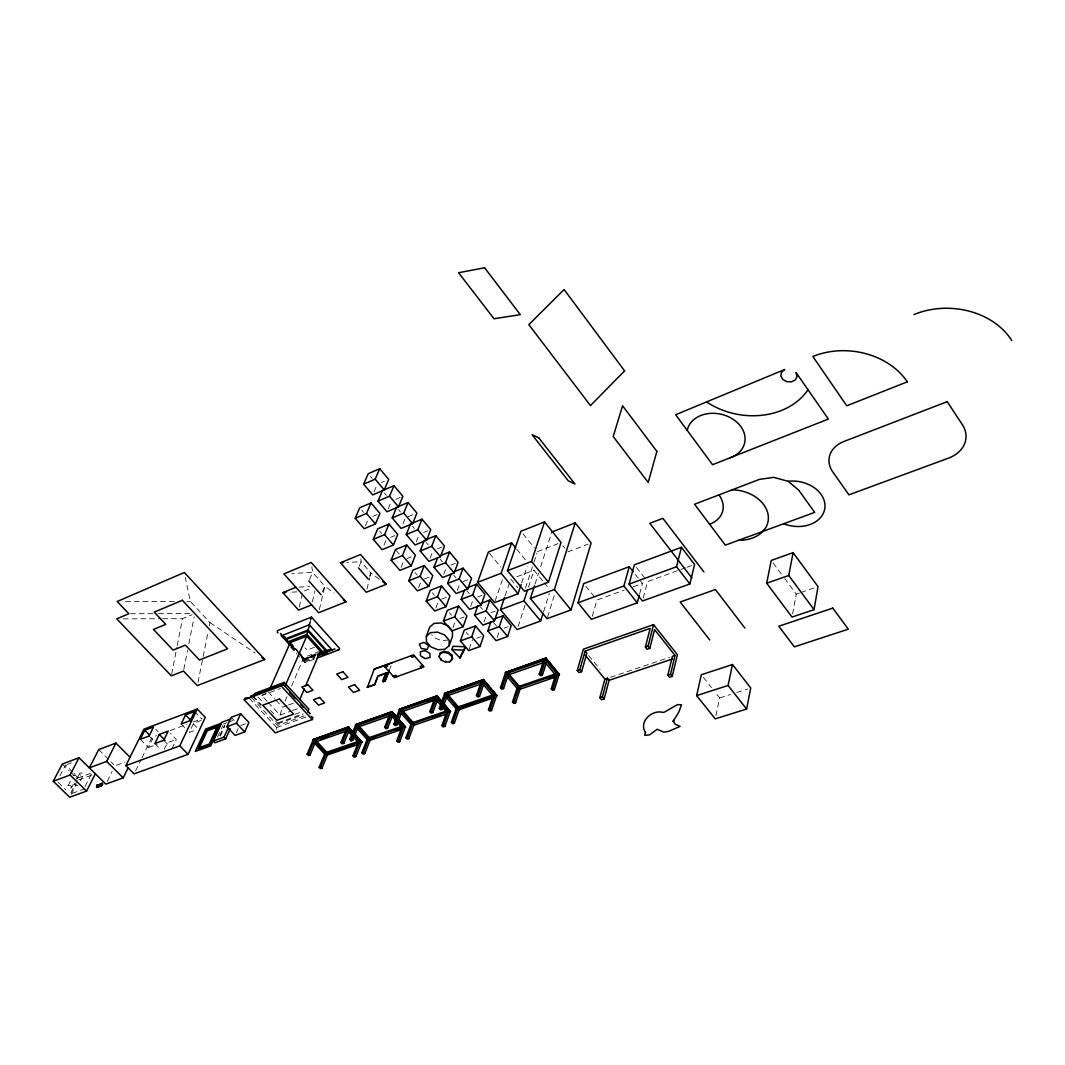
<?xml version="1.0" encoding="UTF-8"?>
<svg xmlns="http://www.w3.org/2000/svg" width="1065" height="1065" viewBox="0 0 1065 1065"><rect width="100%" height="100%" fill="white"/><g stroke="black" fill="none" stroke-linecap="round" stroke-linejoin="round"><path stroke-width="0.75" stroke-dasharray="5 3.75" d="M315.932 654.882L304.111 659.781L314.841 655.694M304.856 662.244L314.787 657.917M304.084 658.995L298.666 652.432M304.697 659.501L291.664 644.405M305.083 660.553L304.483 661.112L301.182 657.491M276.647 728.433L276.461 729.472M792.6 614.012L796.247 594.11L784.705 578.561M171.651 674.265L176.923 647.267M177.229 645.67L182.501 618.672L192.086 614.691M183.779 669.472L187.573 650.302M188.825 643.912L194.189 616.755M197.97 682.359L202.829 658.13M203.162 656.519L208.021 632.29M209.326 625.834L209.965 622.599L190.236 601.392L185.323 577.297M715.893 715.64L719.66 697.921L715.587 692.769M299.305 607.05L302.873 591.568L311.619 588.013M312.378 601.805L314.907 590.902M319.34 609.593L324.825 586.216L312.617 572.424L311.845 566.753M367.012 589.052L369.715 577.842M370.101 576.245L370.873 573.037L361.075 561.748L360.862 558.845M643.233 597.998L647.573 581.596L679.417 570.001M639.652 593.911L642.421 583.474L634.301 573.143M592.26 616.329L596.959 600.034L624.236 590.103M268.194 702.421L280.042 715.094L282.465 707.213L287.031 705.536M547.543 617.114L554.798 593.817M543.536 611.776L549.34 593.312M535.003 584.232L538.584 573.156M540.634 566.82L551.896 532.021M518.122 626.5L525.112 605.027M528.466 587.081L533.964 570.241L543.163 581.49M525.431 588.186L533.432 563.811M533.924 562.28L536.933 553.134M521.624 583.061L527.188 566.234M497.142 637.562L499.219 631.359M505.09 595.894L509.722 582.156M495.092 601.086L502.387 579.746M483.989 622.013L486.652 614.279M469.252 649.064L472.461 639.799M470.717 606.304L473.446 598.597M452.931 627.844L455.141 621.694M457.298 590.436L460.093 582.768M435.865 607.915L438.713 600.261M443.759 574.421L446.621 566.766M304.097 659.395L315.746 655.135M389.91 668.807L391.068 665.771M418.585 587.747L421.514 580.119M430.087 558.246L432.43 552.149M416.269 541.912L418.678 535.828M401.092 567.326L404.114 559.737M402.943 523.9L405.406 517.843M369.608 576.112L370.873 573.037L379.886 579.6M383.999 545.134L385.863 540.607M388.232 508.737L391.387 501.216M359.131 566.34L361.075 561.748L346.804 562.453M365.428 525.697L367.997 519.693M285.061 701.183L287.004 696.656M291.544 686.1L303.858 657.464L318.808 651.753M249.263 698.294L276.754 727.528L278.098 723.707L302.979 714.721M374.001 491.91L376.584 485.906M322.336 591.927L324.825 586.216L334.077 593.059M309.462 579.533L312.617 572.424L291.89 573.476M236.35 732.707L238.161 728.66M217.566 736.98L222.825 725.465M219.723 735.675L224.502 725.185M220.375 735.968L225.008 725.771M171.958 748.628L176.324 739.443L170.507 733.492M164.25 749.294L167.391 742.744L176.324 739.443M135.548 770.954L141.259 759.265M141.965 757.801L151.949 737.366L156.515 735.649M140.314 739.323L148.421 747.524L152.814 738.498M107.246 781.297L112.171 771.446M85.067 786.476L92.016 772.804M77.199 780.485L70.197 794.104L83.682 789.205M71.169 794.344L76.334 784.266M80.301 780.898L83.243 775.16A1.997 1.185 25.5 0 0 80.98 772.937A1.997 1.185 25.5 0 0 80.088 774.801A1.997 1.185 25.5 0 0 83.243 775.16M71.675 787.554A2.01 1.185 25.5 0 0 69.411 785.331A2.01 1.185 25.5 0 0 68.519 787.181A2.01 1.185 25.5 0 0 71.675 787.554L75.362 780.392M76.68 779.167L79.622 773.43M68.053 785.824L72.5 777.237M59.906 775.879L65.591 765.003L72.686 771.965M267.115 701.263L261.724 695.512L265.757 693.501M381.536 482.538L384.412 481.3M395.701 499.379L402.876 496.317M372.87 516.392L377.09 514.608M408.268 516.645L414.019 514.249M390.709 537.346L394.942 535.602M423.59 532.553L427.89 530.783M406.937 558.606L411.157 556.902M437.329 548.888L444.504 545.999M450.934 565.076L455.234 563.372M424.336 579.014L429.967 576.804M537.426 551.617L558.073 543.603M462.969 581.65L468.707 579.427M314.468 647.267L307.013 650.129L304.936 647.84M441.522 599.182L447.154 597.012M567.858 551.91L588.04 544.148M516.951 576.737L533.964 570.241M315.959 653.817L303.632 659.195L315.413 654.695M314.841 654.802L304.63 658.702L304.111 659.781L298.36 653.417M315.44 655.96L305.003 659.967L298.36 652.565M304.483 661.112L314.801 657.172M314.148 659.235L304.896 662.75L298.187 655.441M477.746 596.959L482.046 595.322M67.082 764.444L71.555 762.766M459.92 618.565L464.14 616.981M261.724 695.512L280.414 688.509M170.24 730.523L187.001 724.253M193.098 721.977L202.243 718.556M201.125 720.473L193.59 723.281L189.304 732.374L196.865 729.578M490.952 612.668L495.252 611.07M148.421 747.524L157.194 744.275M223.477 724.014L226.525 722.895M228.043 722.336L234.14 720.086M90.525 773.363L78.597 777.756L73.871 773.123M116.418 765.282L125.044 762.101M78.557 779.953L92.282 774.907M288.548 704.977L294.632 702.74M476.681 638.255L480.914 636.71M504.038 628.244L508.338 626.659M240.73 725.465L246.175 723.481M280.042 715.094L290.958 711.114M292.516 710.541L301.874 707.133M633.329 586.788L642.421 583.474M680.934 569.442L685.474 567.778M686.992 567.232L691.544 565.568M294.965 714.256L302.726 711.433M278.218 722.736L303.072 713.736M304.111 715.906L277.646 725.451L250.182 696.217M276.754 727.528L306.347 716.865M796.247 594.11L799.362 593.032M800.907 592.499L816.469 587.161M610.471 677.3L669.632 657.331M719.66 697.921L730.537 694.447M736.754 692.463L747.643 688.988M448.245 640.065L441.283 640.558L434.267 637.709L431.618 634.647M292.103 592.14L296.722 591.9M298.985 587.135L309.808 586.562M123.327 618.858L161.135 618.738M162.772 618.738L182.501 618.672M125.484 601.499L175.299 601.419M186.921 601.405L190.236 601.392M130.489 613.733L156.875 613.666M158.525 613.653L191.527 613.573M209.965 622.599L255.147 653.031M58.149 782.389L65.817 789.844M62.289 764.031L69.265 770.86M70.423 771.992L77.399 778.821M98.686 749.587L113.822 764.657M149.087 736.035L154.878 741.919M154.824 743.61L160.961 749.84M163.77 740.295L169.907 746.552M155.81 729.352L158.113 731.708M181.183 724L185.243 728.194M193.297 723.761L197.358 727.967M194.549 711.5L201.618 718.848M231.132 717.317L234.22 720.552M253.43 696.31L261.311 704.711M251.979 695.884L261.058 705.562M275.822 721.298L278.098 723.707M258.063 697.069L263.694 703.073M270.443 710.275L273.812 713.883M268.447 692.17L274.916 699.106M275.995 700.264L282.465 707.213M290.292 642.568L297.601 650.582M298.639 651.727L303.858 657.464M288.908 641.729L297.574 651.248M291.637 645.19L297.242 651.341M291.171 645.19L296.576 651.114M300.889 655.84L304.124 659.395M291.158 645.536L297.415 652.432M291.424 646.042L296.829 651.98M301.155 656.719L305.482 661.471M291.291 646.641L296.789 652.672M290.412 646.921L297.068 654.216M361.727 510.082L363.711 512.398M379.659 531.089L381.616 533.379M396.406 550.712L399.295 554.093M415.097 572.597L417.24 575.113M432.363 592.832L434.48 595.308M449.43 612.814L451.52 615.264M466.284 632.557L468.334 634.966M370.221 476.095L372.231 478.478M384.452 492.975L386.435 495.332M398.536 509.696L400.493 512.025M412.474 526.243L414.418 528.546M426.28 542.631L428.21 544.921M440.191 559.138L442.334 561.681M453.73 575.207L455.847 577.723M467.136 591.115L469.239 593.604M480.408 606.864L482.485 609.34M493.561 622.466L496.649 626.14M489.407 553.268L500.83 567.099M510.761 579.107L517.91 587.76M588.612 655.521L600.074 669.472M516.791 549.207L526.123 560.643M544.175 582.741L549.287 588.985M522.982 533.805L534.337 547.796M585.763 586.123L594.922 597.505M562.866 545.693L564.863 548.169M703.366 677.327L711.513 687.617M636.404 567.365L645.536 579.014M773.177 563.012L783.747 577.27M77.891 785.451A2.01 1.185 25.4 0 1 74.763 784.665A2.01 1.185 25.4 0 1 75.815 782.975M73.232 775.799A1.997 1.185 25.5 0 1 76.201 775.999A1.997 1.185 25.5 0 1 75.961 778.022"/><path stroke-width="1.5" d="M98.499 785.424C101.708 784.12 93.76 788.446 97.301 786.409C100.975 784.106 95.211 789.658 97.368 786.077M100.869 785.73L102.173 783.201L102.52 784.04L100.869 785.877L100.43 784.599L102.546 783.893M97.873 785.597C95.531 784.173 98.712 788.712 99.072 785.903C99.138 783.507 102.773 784.026 101.388 785.211C100.869 783.174 101.588 786.356 102.227 783.294M101.335 785.331L101.841 783.88L99.524 786.516L99.857 784.412L100.922 784.918M317.21 654.576C323.374 655.148 325.491 649.504 330.19 649.783M97.9 786.037L96.955 785.171M282.065 685.088L281.959 684.196L281.12 685.966L244.178 699.825L275.289 732.827L312.258 719.567L312.83 717.65L311.459 716.372M97.314 786.809L96.848 787.368L97.687 786.25M307.745 631.678L306.96 634.394L287.816 641.862L287.337 640.185A2.529 1.85 6.6 0 0 286.698 639.919M309.156 626.433L307.865 630.999L326.023 651.208M310.328 621.72L309.369 624.782L281.386 635.792L290.186 645.43M310.567 619.95L311.473 617.114L339.615 648.465L338.83 649.836L317.237 658.05M814.046 609.659L818.013 586.615L793.079 552.642L771.246 560.43L766.68 583.221L792.027 617.074L814.046 609.659L788.752 575.499L793.079 552.642M101.082 784.133L99.924 786.529M250.821 696.457A1.597 1.198 5.3 0 1 250.382 696.324L283.05 684.223L252.006 696.017M746.592 709.037L750.745 687.99L732.467 664.52L701.329 674.744L696.656 695.605L715.214 718.862L746.592 709.037L728.087 685.474L732.467 664.52M102.24 784.625L100.935 786.156L100.256 784.812M672.241 676.368L677.42 654.709L653.551 624.636L583.394 649.171L577.257 670.484L579.014 672.587L581.583 671.709L586.868 653.178L585.151 651.074L650.169 628.377L645.377 647.094L647.121 649.264L649.81 648.345L654.562 629.615L675.05 655.414L670.537 674.238L672.241 676.368L669.566 677.26L667.848 675.13L672.388 656.32L675.05 655.414M99.511 786.13C96.516 784.798 99.365 786.316 98.686 785.97M689.88 583.979L694.58 564.463L681.427 547.303L634.367 564.783L629.082 584.099L642.448 600.993L689.88 583.979L676.555 566.74L681.427 547.303M649.81 648.345L648.066 646.162L653.551 624.636M633.289 571.852L629.229 566.7L583.726 583.593L578.015 602.777L591.408 619.298L637.269 602.843L639.253 595.388M604.121 698.92L609.153 680.295L607.449 678.219L604.907 679.084L599.835 697.695L601.552 699.772L604.121 698.92L602.391 696.843L607.449 678.219M637.269 602.843L623.904 586.003L629.229 566.7M577.257 670.484L579.826 669.592L585.151 651.074M534.497 585.817L530.397 598.463L547.051 618.659L571.04 609.926L591.155 542.964L575.22 522.862L551.896 532.021M545.879 663.295L555.544 675.064L551.271 688.762L552.535 690.306L554.386 689.667L559.072 674.598L545.906 658.556L505.542 672.721L500.497 687.657L501.775 689.188L503.585 688.562L508.151 674.984L543.376 662.656M530.397 598.463L554.386 589.517L575.22 522.862M551.271 688.762L553.121 688.123L557.807 673.053M97.461 785.185L96.848 786.143M504.57 597.425L500.457 609.646L517.124 629.561L540.634 621.002L543.043 613.307M548.435 582.209L561.029 542.458L544.535 521.89L520.918 531.262L507.486 570.694L524.433 591.235L548.435 582.209L531.502 561.441L544.535 521.89M547.184 660.114L542.391 675.143L540.541 675.782L539.249 674.225L541.1 673.586L545.906 658.556M545.986 658.29L559.458 674.704L545.986 658.29L505.169 672.614L546.105 657.89M539.249 674.225L544.069 659.208M500.457 609.646L523.967 600.873L527.468 590.143M490.965 621.574L487.81 630.853L496.117 640.664L507.632 636.484L511.213 625.608L502.96 615.77L494.36 618.965M520.519 687.857L515.593 702.847L513.796 703.459L512.518 701.942L514.315 701.329L519.254 686.353L555.97 673.692M515.753 547.929L511.599 542.844L488.369 552.003L477.613 582.342L494.573 602.604L518.083 593.764L521.118 584.592M512.518 701.942L517.018 688.323L557.381 674.425L546.744 661.485M101.375 783.76L100.563 783.76M487.81 630.853L499.325 626.633L502.96 615.77M500.497 687.657L502.294 687.032L507.339 672.095M439.099 656.692L440.484 652.672L444.132 651.341L448.671 652.352L451.986 655.228L452.519 658.609L449.67 661.911L445.33 662.071L441.15 660.02L439.099 656.692L439.459 655.721M477.786 605.945L474.551 615.197L482.938 625.102L494.453 620.842L498.127 609.992L489.807 600.061L481.194 603.309M459.627 708.332L454.356 723.175L452.625 723.761L451.347 722.283L453.078 721.697L458.363 706.867L447.713 694.473L442.321 709.263L440.59 709.862L439.312 708.385L444.717 693.595L483.43 680.003L496.61 695.605L491.551 710.528L489.78 711.127L488.502 709.636L490.273 709.024L495.345 694.114M480.022 646.508L483.723 635.685L475.469 625.967L464.22 630.134L460.413 640.93L468.72 650.609L480.022 646.508L471.715 636.777L475.469 625.967M488.502 709.636L493.588 694.713L458.363 706.867M477.613 582.342L501.136 573.276L511.599 542.844M474.551 615.197L486.066 610.884L489.807 600.061M464.22 650.116L465.392 646.761L453.064 646.282L451.88 649.623L460.04 657.997L464.22 650.116L451.88 649.623M464.473 590.156L461.158 599.382L469.625 609.38L481.154 605.04L484.921 594.23L476.508 584.206L466.47 588.066M484.708 681.52L479.53 696.404L477.759 697.016L476.468 695.498L481.66 680.628M476.468 695.498L478.238 694.886L483.43 680.003M483.483 679.736L496.996 695.711L483.483 679.736L444.345 693.488L483.63 679.35M460.04 657.997L461.212 654.655M461.158 599.382L472.687 594.976L476.508 584.206M449.67 661.911L452.519 658.609M452.172 659.594L451.986 655.228M463.129 626.713L466.949 615.929L458.602 606.091L447.34 610.365L443.413 621.108L451.826 630.919L463.129 626.713L454.728 616.861L458.602 606.091M445.33 662.071L445.676 661.085M451.64 656.213L448.325 653.338L448.671 652.352M451.041 574.221L447.633 583.407L456.193 593.511L467.721 589.078L471.582 578.308L463.089 568.178L454.475 571.559M449.204 645.63L452.492 636.417L452.412 630.959L447.992 625.807L440.923 622.932L433.934 623.451L429.701 627.152L426.306 636.324L426.453 641.769L430.899 646.894L437.955 649.756L444.93 649.277L449.204 645.63L449.111 640.172L444.664 635.006L437.555 632.117L430.54 632.637L426.306 636.324M451.347 722.283L456.645 707.453M440.484 652.672L440.125 653.657L443.772 652.326L448.325 653.338M443.772 652.326L444.132 651.341M441.15 660.02L441.509 659.035M445.103 708.238L447.233 710.701L441.882 725.505L443.16 726.969L444.877 726.383L450.215 711.58L437.009 696.297L399.521 709.463L393.85 724.133L395.142 725.598L396.819 725.012L402.464 710.342L413.113 722.469L407.576 737.18L405.898 737.752L407.176 739.19L408.853 738.631L413.886 725.252L446.461 714.043M441.882 725.505L443.599 724.919L448.951 710.115M447.633 583.407L459.161 578.921L463.089 568.178M439.312 708.385L441.03 707.786L446.435 692.995M446.035 606.677L449.976 595.934L441.522 585.976L430.26 590.356L426.213 601.059L434.72 610.977L446.035 606.677L437.515 596.693L441.522 585.976M437.462 558.127L433.974 567.272L442.614 577.483L454.143 572.957L458.11 562.24L449.537 552.003L440.923 555.451M438.287 697.775L432.843 712.552L431.125 713.137L429.847 711.66L431.565 711.061L437.009 696.297M437.076 696.044L450.588 711.686L437.076 696.044L399.149 709.357L437.209 695.658M429.847 711.66L435.305 696.896M433.974 567.272L445.516 562.706L449.537 552.003M405.898 737.752L411.449 723.042M428.729 586.376L432.789 575.686L424.216 565.608L412.954 570.095L408.787 580.745L417.413 590.795L428.729 586.376L420.103 576.272L424.216 565.608M424.363 540.341L420.196 550.991L428.915 561.295L440.444 556.689L444.504 545.999L435.838 535.668L425.8 539.769M398.656 719.581L405.259 727.049L399.668 741.746L398.004 742.305L396.726 740.867L401.825 727.528L391.161 715.454M396.726 740.867L398.39 740.308L403.981 725.624M99.018 784.625L98.1 785.025L99.617 785.238M383.174 681.667C393.89 659.089 377.263 686.526 385.264 680.908L389.324 670.311M383.001 681.48L385.104 680.721L389.164 670.138M393.85 724.133L395.528 723.561L401.186 708.877M420.196 550.991L431.724 546.332L435.838 535.668M386.449 673.133L378.022 676.208L374.707 684.742L367.159 687.245L374.547 684.555L377.862 676.035L386.289 672.947M390.402 712.671L384.691 727.315L385.983 728.766L387.633 728.194L393.331 713.537M426.612 540.248L430.766 529.611L422.02 519.174L410.531 523.94L406.258 534.537L415.07 544.947L426.612 540.248L417.799 529.784L422.02 519.174M384.691 727.315L386.355 726.743L392.053 712.086L396.526 717.158M392.106 711.833L405.619 727.169L392.106 711.833L355.364 724.746L392.253 711.46M367.319 687.431L374.241 669.139L392.226 662.75M411.197 565.835L415.377 555.198L406.71 544.987L395.448 549.58L391.148 560.177L399.881 570.361L411.197 565.835L402.464 555.597L406.71 544.987M367.651 738.152L361.86 752.742L363.138 754.153L364.762 753.607L370.527 739.004M361.86 752.742L363.485 752.183L369.262 737.592L402.33 726.184M325.171 752.809L358.798 741.2L352.968 755.764L354.246 757.175L355.856 756.629L361.674 742.052L348.481 727.395L313.256 739.762L307.133 754.193L308.424 755.591L309.995 755.058L316.092 740.614L326.729 752.263L320.738 766.733L319.167 767.279L320.432 768.664L322.016 768.131L327.448 754.965L358.013 744.462M352.968 755.764L354.578 755.218L360.409 740.654M412.634 523.647L416.894 513.05L408.055 502.507L396.566 507.366L392.2 517.923L401.092 528.426L412.634 523.647L403.728 513.077L408.055 502.507M369.262 737.592L358.612 725.704L352.728 740.268L351.104 740.827L349.813 739.403L351.437 738.844L357.334 724.28M351.104 740.827L352.302 737.885M349.813 739.403L355.723 724.852L392.053 712.086M393.438 545.027L397.751 534.43L388.978 524.1L377.716 528.812L373.282 539.356L382.122 549.66L393.438 545.027L384.598 534.657L388.978 524.1M348.521 727.142L362.033 742.159L348.521 727.142L312.897 739.656L348.681 726.769M349.759 728.806L343.835 743.343L342.224 743.902L340.933 742.478L342.544 741.919L348.481 727.395M340.933 742.478L346.884 727.954M398.51 506.873L402.876 496.317L393.957 485.68L382.468 490.632L377.982 501.136L386.968 511.746L398.51 506.873L389.524 496.197L393.957 485.68M307.745 712.046L308.93 709.184L284.155 682.385L254.695 693.475L253.43 696.31M319.167 767.279L324.625 754.113L359.877 741.972L349.227 730.124M317.743 656.053L334.29 649.024A2.529 1.85 8.1 0 1 334.996 649.157M375.466 523.953L379.912 513.423L371.019 502.946L359.757 507.765L355.191 518.256L364.15 528.706L375.466 523.953L366.506 513.45L371.019 502.946M318.355 653.577L324.439 650.822A2.543 1.864 7.8 0 1 325.145 650.955M299.824 699.559L304.31 688.975M305.588 685.953L320.299 651.181L306.72 636.164L290.292 642.568L269.764 689.161M307.133 754.193L308.704 753.647L314.814 739.216M384.252 489.94L388.712 479.423L379.712 468.68L368.224 473.725L363.631 484.176L372.71 494.906L384.252 489.94L375.173 479.157L379.712 468.68M285.167 685.913L306.72 636.164M282.917 685.234L284.155 682.385M244.697 731.935L248.891 722.483L240.65 713.79L231.132 717.317L226.845 726.743L235.139 735.409L244.697 731.935L236.403 723.228L226.845 726.743M100.217 784.652L100.895 784.013M281.386 635.792L281.067 633.768A2.529 1.837 6.4 0 0 280.428 633.515M236.403 723.228L240.65 713.79M230.985 718.928L221.839 722.31L213.293 741.027L214.944 742.744L225.674 738.844L230.24 728.74M244.178 699.825L245.429 697.921L247.919 697.894M213.293 741.027L224.023 737.126L228.589 727.022M188.079 754.326L205.292 717.411L197.225 709.01L143.895 729.179L125.896 765.642L134.123 773.869L188.079 754.326L179.812 745.859L125.896 765.642M99.125 785.65L98.06 786.383L98.406 785.69M179.812 745.859L197.225 709.01M185.523 714.921L181.183 724L190.249 720.606L194.549 711.5L185.523 714.921L191.287 720.885M100.469 785.331L101.867 784.785L100.536 785.757M97.727 786.143L98.206 784.785M159.271 734.451L154.824 743.61L163.77 740.295L168.19 731.123L159.271 734.451L165.075 740.375M95.331 773.789L86.545 791.109L69.691 797.219L53.25 781.244L62.289 764.031L79.05 757.721L105.848 784.12L123.194 777.836L128.066 767.945M144.76 730.31L140.314 739.323L149.087 736.035L153.506 727.009L144.76 730.31L149.366 734.996M115.925 743.09L98.686 749.587L89.354 767.852L106.686 761.422L115.925 743.09L129.903 757.122M53.25 781.244L70.077 775L79.05 757.721M461.904 653.338L465.392 646.761M98.592 786.955L99.458 785.091L98.725 785.384M100.603 785.065L99.924 784.373M363.631 484.176L375.173 479.157M377.982 501.136L389.524 496.197M355.191 518.256L366.506 513.45M392.2 517.923L403.728 513.077M373.282 539.356L384.598 534.657M406.258 534.537L417.799 529.784M340.467 562.773L360.556 554.506L386.329 584.272L366.24 592.26L340.467 562.773L343.636 562.613M311.646 604.907L298.586 610.139L282.837 592.633L295.897 587.294M391.148 560.177L402.464 555.597M345.979 601.858L318.621 612.708L283.902 573.889L311.246 562.506L345.979 601.858L343.329 599.901M311.473 617.114L277.366 630.626L277.472 632.597A2.077 1.504 6.4 0 0 278.005 632.81M408.787 580.745L420.103 576.272M307.838 631.052L285.806 639.666L285.287 637.416L283.676 636.444M264.732 659.488L197.318 685.594L183.473 671.057L171.345 675.849L116.751 618.871L128.838 613.733L117.19 601.512L184.338 572.477L264.732 659.488L262.003 657.651M426.213 601.059L437.515 596.693M507.486 570.694L531.502 561.441M317.903 654.522L327.101 651.008L308.118 629.961L285.127 638.973L290.705 645.097M322.549 654.975L327.208 653.191M443.413 621.108L454.728 616.861M385.171 667.196L387.753 666.237L386.502 664.84M414.764 656.306L412.128 657.265L410.89 655.854M460.413 640.93L471.715 636.777M578.015 602.777L623.904 586.003M629.082 584.099L676.555 566.74M393.171 676.195L395.754 675.263L396.992 676.648M422.765 665.439L420.129 666.397L421.367 667.808M338.83 649.836L338.004 649.956A2.077 1.518 8.3 0 1 337.432 649.85M346.338 729.272L314.255 740.521L327.448 754.965M389.883 714.003L356.802 725.611L369.994 740.335L401.585 729.472M434.813 698.241L400.666 710.222L413.886 725.252M481.194 681.973L445.942 694.34L459.148 709.689L494.386 697.562M543.629 660.566L506.887 673.453L520.066 689.215L555.278 677.127M320.671 739.004L328.3 736.328M427.278 701.635L431.937 700.011M766.68 583.221L788.752 575.499M346.085 731.229L313.975 742.465L324.625 754.113M358.08 727.036L389.657 715.973M401.944 711.673L434.533 700.264M447.22 695.818L480.941 684.023M413.113 722.469L447.233 710.701M370.553 738.91L375.146 737.326M432.523 717.57L440.111 714.961M327.94 753.9L354.286 744.834M396.433 730.324L401.026 728.74M432.39 717.956L436.93 716.386M457.857 709.184L490.725 697.868M548.475 678.485L553.188 676.861M645.377 647.094L648.066 646.162M609.153 680.295L672.534 658.955M599.835 697.695L602.391 696.843M667.848 675.13L670.537 674.238M696.656 695.605L728.087 685.474M100.802 784.586L101.455 785.278M101.654 783.507L102.573 784.333M96.982 785.211L98.379 786.25M97.434 785.597L96.968 787.554M282.837 592.633L285.953 592.473M310.101 713.63L282.851 683.956M788.127 481.3L773.723 477.36L759.438 479.37L694.566 504.251L725.345 545.147L814.685 512.371L798.71 490.14L788.127 481.3A29.82 22.485 9.8 0 1 824.909 507.725A29.82 22.485 9.8 0 1 783.707 523.727M382.468 581.463L386.329 584.272M70.077 775L86.545 791.109M98.02 786.795L97.394 785.89L96.862 787.275M96.782 785.69L97.78 786.662M101.335 783.481L102.213 784.306M100.696 784.266L101.428 785.051M100.256 785.238L100.935 786.156M98.765 784.958L99.471 785.398M106.686 761.422L123.194 777.836M224.023 737.126L225.674 738.844M289.693 692.556L295.325 698.64M300.969 704.737L303.232 707.173M281.12 685.966L312.258 719.567M308.704 753.647L309.995 755.058M320.738 766.733L322.016 768.131M320.166 747.603L322.242 749.88M342.544 741.919L343.835 743.343M354.578 755.218L355.856 756.629M306.96 634.394L322.775 651.887M351.437 738.844L352.728 740.268M363.485 752.183L364.762 753.607M309.369 624.782L332.48 650.435M349.227 730.55L351.357 732.92M347.616 730.697L358.279 742.531M356.455 727.595L367.119 739.483L403.475 726.956L392.812 714.868M374.241 669.139L413.526 654.882L424.003 666.85L394.409 677.593L383.919 665.785M308.823 580.957L321.097 594.776M386.355 726.743L387.633 728.194M398.39 740.308L399.668 741.746M395.528 723.561L396.819 725.012M407.576 737.18L408.853 738.631M407.469 718.822L409.546 721.191M401.345 713.47L410.944 724.386L448.458 711.46L443.133 705.296M358.492 567.871L368.33 579.187M431.565 711.061L432.843 712.552M443.599 724.919L444.877 726.383M437.795 699.119L440.99 702.82M436.091 699.718L446.754 712.046M441.03 707.786L442.321 709.263M453.078 721.697L454.356 723.175M453.703 704.351L455.78 706.774M445.503 696.43L456.166 708.797L494.892 695.458L484.229 682.865M478.238 694.886L479.53 696.404M490.273 709.024L491.551 710.528M482.472 683.49L493.122 696.071M431.724 546.332L440.444 556.689M445.516 562.706L454.143 572.957M459.161 578.921L467.721 589.078M472.687 594.976L481.154 605.04M486.066 610.884L494.453 620.842M499.325 626.633L507.632 636.484M502.294 687.032L503.585 688.562M514.315 701.329L515.593 702.847M507.433 676.874L517.018 688.323M508.617 673.626L519.254 686.353M501.136 573.276L518.083 593.764M523.967 600.873L540.634 621.002M579.826 669.592L581.583 671.709M541.1 673.586L542.391 675.143M553.121 688.123L554.386 689.667M585.351 655.308L604.907 679.084M554.386 589.517L571.04 609.926M709.756 639.972L680.162 602.005L715.387 589.544L744.901 628.07M691.891 577.949L649.81 523.328L662.869 518.322L703.952 571.985M101.455 784.373L100.682 785.864M718.955 494.906A28.888 21.739 13.3 0 1 709.636 524.273M732.227 489.82A33.108 24.828 11.9 0 1 762.314 502.92A33.108 24.828 11.9 0 1 765.296 528.333L760.69 533.419A33.108 24.828 11.9 0 1 738.604 540.274M808.002 389.763A68.985 55.34 11.1 0 1 706.574 401.918M687.218 430.393A29.381 22.804 12.5 0 1 732.827 419.131A29.381 22.804 12.5 0 1 729.778 457.91M913.943 314.574A71.302 56.485 2.7 0 1 1011.75 340.507M310.101 713.63A1.597 1.198 7.4 0 1 309.449 713.417M645.496 732.467L645.071 733.985A53.556 35.997 13.3 0 0 644.831 735.383L649.477 734.903L657.172 729.272L663.788 732.121L667.649 731.535A35.305 24.109 14.5 0 0 669.818 730.87L680.109 726.383L675.263 724.253L673.226 721.151L678.685 712.379L681.507 704.804L677.486 704.604L664.946 711.833A5.778 3.941 14.2 0 1 663.069 712.432C652.02 709.21 638.374 721.95 645.496 732.467M781.537 372.124L780.805 375.865L782.788 379.446L786.849 381.683L791.588 381.816L795.448 379.806L797.113 376.318L796.008 372.51L828.37 419.064L712.552 464.699L675.663 414.738L784.759 369.488L781.537 372.124M656.865 451.36L648.199 482.458L613.2 436.504L622.586 405.792L656.865 451.36M428.782 645.71L427.092 649.504L421.234 648.505L419.304 644.099L423.977 642.368L428.782 645.71M216.994 727.182L209.272 744.009L199.421 747.59L207.182 730.79L216.994 727.182M218.338 725.917L209.778 744.621L198.063 748.868L206.69 730.204L218.338 725.917M221.054 723.375L210.79 745.833L195.334 751.424L205.705 729.046L221.054 723.375M674.358 720.166L673.226 721.151L674.358 720.166M624.609 370.86L590.463 405.579L528.839 324.652L564.091 289.52L624.609 370.86M182.355 600.274L154.225 612.149L165.754 624.356L153.48 629.455L173.102 650.116L185.39 645.137L199.408 659.981L227.604 648.798L182.355 600.274M907.313 381.842L846.742 405.805L812.888 356.522A68.426 53.756 7.2 0 1 907.313 381.842M947.238 401.665L843.933 441.469A29.62 22.711 7.3 0 0 832.79 471.915L848.925 494.826L948.476 458.15A32.483 25.054 4.3 0 0 962.401 424.735L947.238 401.665M307.931 684.768L301.848 687.032L306.866 692.49L312.95 690.24L307.931 684.768M342.943 671.749L336.7 674.065L341.719 679.616L347.962 677.313L342.943 671.749M279.496 698.973L262.709 705.19L276.847 720.273L293.647 714.176L279.496 698.973M319.62 697.508L313.536 699.732L318.515 705.136L324.599 702.927L319.62 697.508M354.645 684.702L348.401 686.978L353.38 692.49L359.624 690.213L354.645 684.702M832.817 608.102L778.795 626.233L794.357 646.841L848.299 629.175L832.817 608.102M425.121 650.569L420.382 651.74L420.449 655.774L425.241 658.636L429.994 657.478L429.94 653.444L425.121 650.569M484.602 267.781L458.576 272.733L494.014 318.755L520.306 314.641L484.602 267.781M538.69 437.755L532.087 434.733L568.204 480.741L574.967 484.043L538.69 437.755"/></g></svg>
